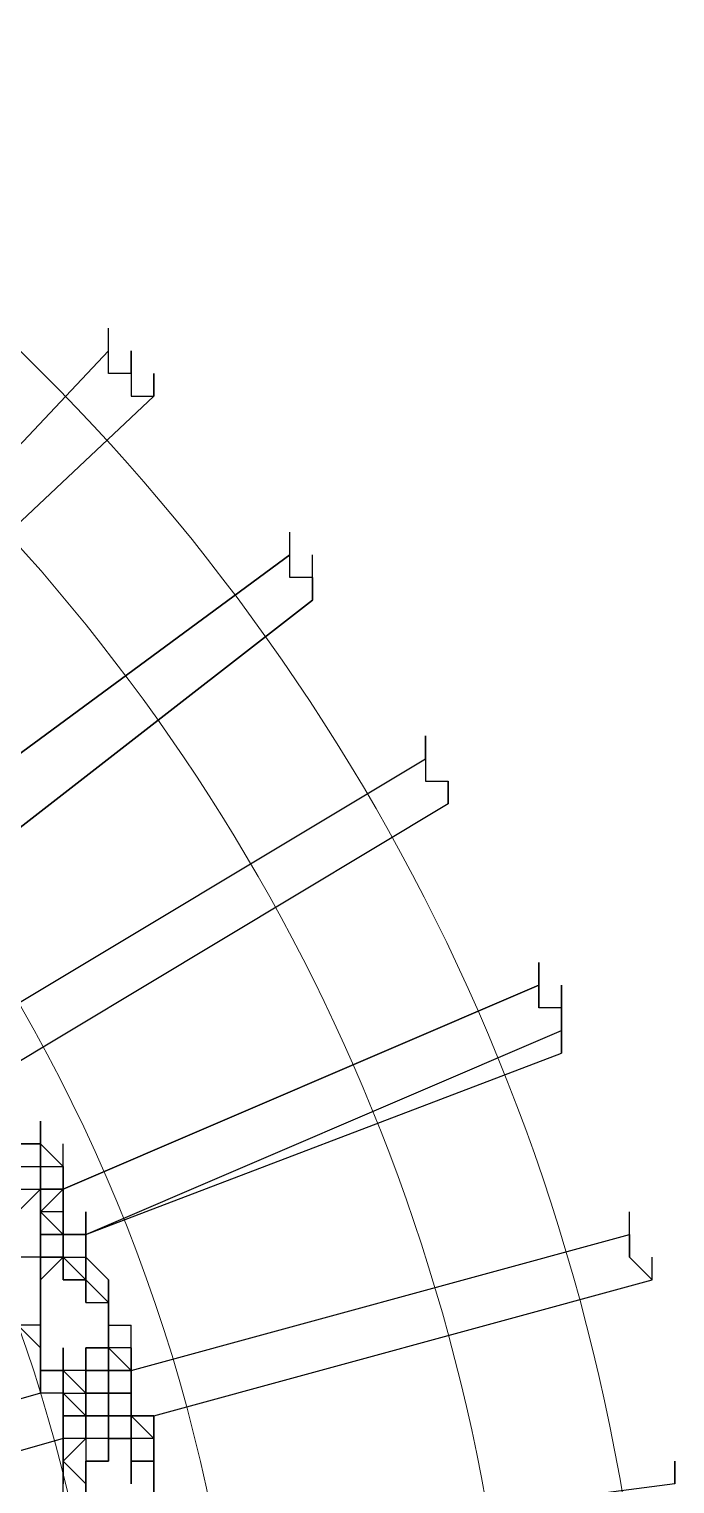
# Model space of a CAD drawing. Header units: inches. Extents: x 3324238 to 135265466, y -1036581 to 20094598.
# Drawn here: x 3353516.53 to 3353518.83, y -519253.2 to -519248.03 of the extents above; entities that cross this region are included whole.
import ezdxf

# ---------------------------------------------------------------- set-up
doc = ezdxf.new("R2010")
doc.units = ezdxf.units.IN
doc.header["$MEASUREMENT"] = 0
doc.layers.add('PDF_Geometry', color=7, linetype='Continuous')

msp = doc.modelspace()

# ---------------------------------------------------------------- linework, layer by layer
at = {"layer": 'PDF_Geometry', "color": 32, "lineweight": 13, "true_color": 0xdd6e00}
for points in [[(3353522.7765, -519332.0817), (3353522.7765, -519254.4915, 1.00015), (3353499.8943, -519254.4915)], [(3353517.2977, -519332.0817), (3353517.2977, -519254.4915, 1.002038), (3353505.3731, -519254.4915), (3353505.3731, -519332.0817)], [(3353516.8143, -519332.0817), (3353516.8143, -519254.4915, 1.000988), (3353505.8566, -519254.4915), (3353505.8566, -519332.0817)]]:
    msp.add_lwpolyline(points, format="xyb", dxfattribs=at)
at = {"layer": 'PDF_Geometry', "lineweight": 25}
for points in [[(3353516.8143, -519249.1738), (3353516.8143, -519249.0932)], [(3353515.5251, -519250.5435), (3353516.8143, -519249.1738), (3353515.5251, -519250.5435)], [(3353516.8948, -519249.2543), (3353516.8143, -519249.2543), (3353516.8143, -519249.1738)], [(3353516.8143, -519249.2544), (3353516.8143, -519249.1738)], [(3353516.8948, -519249.2544), (3353516.8948, -519249.1738), (3353516.8948, -519249.2544), (3353516.8948, -519249.3349)], [(3353516.8948, -519249.2543), (3353516.8948, -519249.1738)], [(3353516.8948, -519249.2544), (3353516.8948, -519249.1738)], [(3353516.8948, -519249.3349), (3353516.9754, -519249.3349), (3353516.9754, -519249.2544)], [(3353516.9754, -519249.2544), (3353516.9754, -519249.3349), (3353516.9754, -519249.2543)], [(3353515.5251, -519250.4629), (3353515.5251, -519250.5435), (3353515.5251, -519250.6241), (3353515.5251, -519250.5435), (3353515.5251, -519250.6241), (3353515.5251, -519250.7046), (3353515.5251, -519250.7852), (3353515.5251, -519250.7046), (3353515.5251, -519250.6241), (3353515.6057, -519250.6241), (3353515.6057, -519250.5435), (3353515.6057, -519250.6241), (3353515.6057, -519250.5435), (3353515.6057, -519250.6241), (3353516.9754, -519249.3349)], [(3353516.9754, -519249.3349), (3353515.6057, -519250.6241)], [(3353515.928, -519251.0269), (3353517.4588, -519249.8989), (3353517.4588, -519249.8184)], [(3353517.4588, -519249.8989), (3353517.4588, -519249.8184)], [(3353517.4588, -519249.8989), (3353517.4588, -519249.8184)], [(3353516.0891, -519251.1881), (3353517.5394, -519250.0601), (3353517.5394, -519249.9795), (3353517.4588, -519249.9795), (3353517.4588, -519249.8989), (3353515.928, -519251.0269)], [(3353517.5394, -519250.0601), (3353517.5394, -519249.9795), (3353517.5394, -519249.8989)], [(3353517.5394, -519249.9795), (3353517.5394, -519249.8989)], [(3353517.5394, -519250.0601), (3353516.0891, -519251.1881), (3353516.0891, -519251.1075)], [(3353516.3308, -519251.5909), (3353517.9423, -519250.6241), (3353517.9423, -519250.7046), (3353518.0228, -519250.7046), (3353518.0228, -519250.7852), (3353518.0228, -519250.7046)], [(3353518.0228, -519250.7852), (3353516.4114, -519251.7521), (3353516.4114, -519251.6715)], [(3353518.3451, -519251.4298), (3353518.3451, -519251.3492)], [(3353518.3451, -519251.4298), (3353518.3451, -519251.3492)], [(3353516.492, -519251.9938), (3353516.5726, -519251.9938), (3353516.5726, -519252.0743), (3353516.5726, -519251.9938), (3353516.5726, -519252.0743), (3353516.5726, -519251.9938), (3353516.5726, -519251.9132), (3353516.5726, -519251.9938), (3353516.5726, -519252.0743), (3353516.5726, -519251.9938), (3353516.6531, -519252.0743), (3353516.6531, -519252.1549), (3353516.6531, -519252.0743), (3353516.6531, -519252.1549), (3353516.6531, -519252.2355), (3353516.5726, -519252.2355), (3353516.5726, -519252.3161), (3353516.5726, -519252.3966), (3353516.5726, -519252.3161), (3353516.5726, -519252.3966), (3353516.5726, -519252.3161), (3353516.5726, -519252.3966), (3353516.5726, -519252.3161), (3353516.5726, -519252.2355), (3353516.6531, -519252.1549), (3353518.3451, -519251.4298), (3353516.6531, -519252.1549)], [(3353516.7337, -519252.2355), (3353516.7337, -519252.3161), (3353518.4257, -519251.5909), (3353518.4257, -519251.5103), (3353518.4257, -519251.5909), (3353518.4257, -519251.5103), (3353518.4257, -519251.4298), (3353518.4257, -519251.5103), (3353518.4257, -519251.5909), (3353518.4257, -519251.6715), (3353518.4257, -519251.5909), (3353518.4257, -519251.5103), (3353518.3451, -519251.5103)], [(3353518.4257, -519251.6715), (3353518.4257, -519251.5909)], [(3353516.7337, -519252.3966), (3353516.7337, -519252.3161), (3353518.4257, -519251.6715)], [(3353516.5726, -519251.9938), (3353516.5726, -519251.9132)], [(3353516.492, -519252.1549), (3353516.5726, -519252.1549), (3353516.5726, -519252.0743), (3353516.5726, -519252.1549), (3353516.5726, -519252.0743), (3353516.5726, -519252.1549), (3353516.5726, -519252.2355), (3353516.6531, -519252.3161), (3353516.6531, -519252.3966), (3353516.6531, -519252.3161), (3353516.6531, -519252.3966), (3353516.6531, -519252.3161), (3353516.6531, -519252.2355), (3353516.6531, -519252.1549), (3353516.5726, -519252.1549), (3353516.6531, -519252.1549), (3353516.6531, -519252.0743), (3353516.6531, -519251.9938)], [(3353516.492, -519252.0743), (3353516.5726, -519252.0743), (3353516.5726, -519252.1549), (3353516.5726, -519252.0743), (3353516.5726, -519251.9938), (3353516.5726, -519252.0743), (3353516.5726, -519251.9938), (3353516.492, -519251.9938)], [(3353516.5726, -519252.0743), (3353516.5726, -519251.9938)], [(3353516.5726, -519252.0743), (3353516.5726, -519251.9938)], [(3353516.5726, -519252.0743), (3353516.5726, -519251.9938)], [(3353516.5726, -519252.0743), (3353516.5726, -519251.9938)], [(3353516.5726, -519252.0743), (3353516.5726, -519251.9938)], [(3353516.5726, -519252.0743), (3353516.5726, -519251.9938)], [(3353516.5726, -519252.0743), (3353516.5726, -519251.9938)], [(3353516.5726, -519252.0743), (3353516.5726, -519251.9938)], [(3353516.5726, -519252.0743), (3353516.5726, -519251.9938)], [(3353516.5726, -519252.0743), (3353516.5726, -519251.9938)], [(3353516.492, -519252.2355), (3353516.5726, -519252.1549), (3353516.5726, -519252.0743), (3353516.5726, -519252.1549), (3353516.5726, -519252.0743), (3353516.6531, -519252.0743), (3353516.6531, -519252.1549), (3353516.6531, -519252.2355), (3353516.6531, -519252.3161), (3353516.6531, -519252.2355), (3353516.6531, -519252.3161), (3353516.6531, -519252.3966), (3353516.6531, -519252.3161), (3353516.6531, -519252.3966), (3353516.6531, -519252.3161), (3353516.6531, -519252.3966), (3353516.6531, -519252.3161), (3353516.6531, -519252.3966), (3353516.6531, -519252.3161), (3353516.6531, -519252.3966), (3353516.6531, -519252.3161), (3353516.6531, -519252.3966), (3353516.6531, -519252.3161), (3353516.6531, -519252.2355), (3353516.6531, -519252.3161), (3353516.6531, -519252.3966), (3353516.7337, -519252.3966), (3353516.7337, -519252.4772), (3353516.7337, -519252.3966), (3353516.7337, -519252.4772), (3353516.6531, -519252.3966), (3353516.6531, -519252.4772), (3353516.6531, -519252.3966), (3353516.5726, -519252.3966), (3353516.492, -519252.3966)], [(3353516.5726, -519252.0743), (3353516.5726, -519252.1549)], [(3353516.5726, -519252.1549), (3353516.5726, -519252.0743)], [(3353516.5726, -519252.1549), (3353516.5726, -519252.0743)], [(3353516.5726, -519252.1549), (3353516.5726, -519252.0744)], [(3353516.6531, -519252.1549), (3353516.6531, -519252.0743)], [(3353516.6531, -519252.1549), (3353516.6531, -519252.0743)], [(3353516.5726, -519252.1549), (3353516.5726, -519252.2355), (3353516.5726, -519252.1549), (3353516.5726, -519252.2355), (3353516.5726, -519252.3161), (3353516.5726, -519252.3966), (3353516.5726, -519252.3161), (3353516.5726, -519252.3966), (3353516.5726, -519252.3161), (3353516.6531, -519252.3161), (3353516.6531, -519252.3966), (3353516.6531, -519252.3161), (3353516.6531, -519252.3966), (3353516.5726, -519252.4772), (3353516.5726, -519252.3966), (3353516.5726, -519252.3161), (3353516.5726, -519252.3966), (3353516.5726, -519252.3161), (3353516.5726, -519252.3966), (3353516.5726, -519252.3161), (3353516.5726, -519252.3966), (3353516.5726, -519252.3161), (3353516.5726, -519252.3966), (3353516.5726, -519252.3161), (3353516.5726, -519252.2355), (3353516.5726, -519252.3161), (3353516.5726, -519252.3966), (3353516.5726, -519252.3161), (3353516.5726, -519252.3966), (3353516.5726, -519252.4772), (3353516.5726, -519252.5578), (3353516.5726, -519252.6384), (3353516.5726, -519252.7189), (3353516.5726, -519252.6384), (3353516.492, -519252.6384)], [(3353516.5726, -519252.2355), (3353516.5726, -519252.1549)], [(3353516.5726, -519252.3161), (3353516.5726, -519252.3966), (3353516.5726, -519252.3161), (3353516.5726, -519252.3966), (3353516.5726, -519252.3161), (3353516.5726, -519252.3966), (3353516.5726, -519252.3161), (3353516.6531, -519252.3161), (3353516.6531, -519252.2355), (3353516.6531, -519252.1549), (3353516.6531, -519252.2355), (3353516.6531, -519252.3161), (3353516.6531, -519252.3966), (3353516.6531, -519252.3161), (3353516.7337, -519252.3161), (3353516.7337, -519252.2355), (3353516.7337, -519252.3161), (3353516.7337, -519252.2355), (3353516.7337, -519252.3161), (3353516.7337, -519252.3966)], [(3353516.5726, -519252.2355), (3353516.5726, -519252.1549)], [(3353516.5726, -519252.2355), (3353516.5726, -519252.1549)], [(3353516.5726, -519252.2355), (3353516.5726, -519252.1549)], [(3353516.5726, -519252.2355), (3353516.5726, -519252.1549)], [(3353516.5726, -519252.2355), (3353516.5726, -519252.1549)], [(3353516.6531, -519252.2355), (3353516.6531, -519252.1549)], [(3353516.6531, -519252.2355), (3353516.6531, -519252.1549)], [(3353516.6531, -519252.3161), (3353516.6531, -519252.2355)], [(3353516.6531, -519252.3161), (3353516.6531, -519252.2355)], [(3353516.6531, -519252.3966), (3353516.6531, -519252.3161), (3353516.6531, -519252.2355)], [(3353516.6531, -519252.3161), (3353516.6531, -519252.2355)], [(3353516.6531, -519252.3161), (3353516.6531, -519252.2355)], [(3353516.6531, -519252.3966), (3353516.6531, -519252.3161), (3353516.6531, -519252.2355)], [(3353516.6531, -519252.3161), (3353516.6531, -519252.2355)], [(3353516.6531, -519252.3161), (3353516.6531, -519252.2355)], [(3353516.6531, -519252.3161), (3353516.6531, -519252.2355)], [(3353516.6531, -519252.3161), (3353516.6531, -519252.2355)], [(3353516.6531, -519252.3161), (3353516.6531, -519252.2355)], [(3353516.6531, -519252.3161), (3353516.6531, -519252.2355)], [(3353516.6531, -519252.3161), (3353516.6531, -519252.2355)], [(3353516.6531, -519252.3161), (3353516.6531, -519252.2355)], [(3353516.6531, -519252.3161), (3353516.6531, -519252.2355)], [(3353516.7337, -519252.3966), (3353516.7337, -519252.3161), (3353516.7337, -519252.2355)], [(3353516.7337, -519252.3161), (3353516.7337, -519252.2355)], [(3353518.6674, -519252.3161), (3353518.6674, -519252.2355)], [(3353518.6674, -519252.3966), (3353518.6674, -519252.3161), (3353518.6674, -519252.2355)], [(3353516.5726, -519252.3966), (3353516.5726, -519252.3161)], [(3353516.6531, -519252.3161), (3353516.5726, -519252.3161), (3353516.6531, -519252.3161)], [(3353516.5726, -519252.3966), (3353516.5726, -519252.3161)], [(3353516.5726, -519252.3966), (3353516.5726, -519252.3161)], [(3353516.5726, -519252.3966), (3353516.5726, -519252.3161)], [(3353516.6531, -519252.3966), (3353516.6531, -519252.3161)], [(3353516.6531, -519252.3161), (3353516.6531, -519252.3966)], [(3353516.6531, -519252.3161), (3353516.7337, -519252.3161), (3353516.6531, -519252.3161)], [(3353516.8143, -519252.5578), (3353516.8143, -519252.6384), (3353516.8143, -519252.5578), (3353516.8143, -519252.6384), (3353516.8143, -519252.7189), (3353516.8143, -519252.6384), (3353516.8143, -519252.7189), (3353516.8143, -519252.7995), (3353516.8143, -519252.7189), (3353516.8143, -519252.6384), (3353516.8143, -519252.7189), (3353516.8143, -519252.6384), (3353516.8143, -519252.7189), (3353516.8143, -519252.6384), (3353516.8143, -519252.5578), (3353516.8143, -519252.4772), (3353516.7337, -519252.3966), (3353516.7337, -519252.3161), (3353516.7337, -519252.3966), (3353516.7337, -519252.3161)], [(3353516.7337, -519252.3966), (3353516.7337, -519252.3161)], [(3353516.8143, -519252.7189), (3353516.8143, -519252.6384), (3353516.8143, -519252.5578), (3353516.7337, -519252.4772), (3353516.7337, -519252.3966), (3353516.7337, -519252.3161)], [(3353516.7337, -519252.3161), (3353516.7337, -519252.3966), (3353516.7337, -519252.3161)], [(3353516.8143, -519252.7995), (3353516.8143, -519252.8801), (3353516.8948, -519252.8801), (3353516.8948, -519252.7995), (3353518.6674, -519252.3161), (3353518.6674, -519252.3966), (3353518.748, -519252.4772), (3353518.748, -519252.3966)], [(3353516.5726, -519252.7189), (3353516.5726, -519252.6384), (3353516.5726, -519252.5578), (3353516.5726, -519252.4772), (3353516.5726, -519252.3966)], [(3353516.6531, -519252.3966), (3353516.5726, -519252.3966), (3353516.6531, -519252.3966)], [(3353516.6531, -519252.8801), (3353516.7337, -519252.9606), (3353516.6531, -519252.9606), (3353516.7337, -519252.9606), (3353516.7337, -519252.8801), (3353516.7337, -519252.7995), (3353516.7337, -519252.7189), (3353516.8143, -519252.7189), (3353516.8143, -519252.6384), (3353516.8143, -519252.5578), (3353516.7337, -519252.4772), (3353516.6531, -519252.4772), (3353516.7337, -519252.4772), (3353516.7337, -519252.3966), (3353516.7337, -519252.4772), (3353516.7337, -519252.3966), (3353516.7337, -519252.4772), (3353516.7337, -519252.3966)], [(3353516.6531, -519252.7189), (3353516.6531, -519252.7995), (3353516.6531, -519252.7189), (3353516.6531, -519252.7995), (3353516.6531, -519252.8801), (3353516.6531, -519252.9606), (3353516.6531, -519252.8801), (3353516.7337, -519252.8801), (3353516.7337, -519252.7995), (3353516.7337, -519252.7189), (3353516.7337, -519252.7995), (3353516.7337, -519252.7189), (3353516.7337, -519252.7995), (3353516.6531, -519252.7995), (3353516.5726, -519252.7995), (3353516.5726, -519252.7189), (3353516.5726, -519252.6384), (3353516.5726, -519252.7189), (3353516.5726, -519252.7995), (3353516.5726, -519252.7189), (3353516.5726, -519252.7995), (3353516.5726, -519252.7189), (3353516.5726, -519252.6384), (3353516.5726, -519252.5578), (3353516.5726, -519252.6384), (3353516.5726, -519252.5578), (3353516.5726, -519252.4772), (3353516.5726, -519252.5578), (3353516.5726, -519252.6384), (3353516.5726, -519252.7189), (3353516.5726, -519252.7995), (3353516.5726, -519252.7189), (3353516.5726, -519252.6383)], [(3353516.5726, -519252.5578), (3353516.5726, -519252.4772)], [(3353516.5726, -519252.5578), (3353516.5726, -519252.4772)], [(3353516.7337, -519252.5578), (3353516.7337, -519252.4772), (3353516.7337, -519252.5578), (3353516.8143, -519252.5578), (3353516.8143, -519252.4772), (3353516.8143, -519252.5578), (3353516.8143, -519252.6384), (3353516.8143, -519252.7189), (3353516.8143, -519252.6384), (3353516.8143, -519252.5578), (3353516.8143, -519252.6384), (3353516.8143, -519252.7189), (3353516.7337, -519252.7189), (3353516.7337, -519252.7995), (3353516.8143, -519252.7995), (3353516.8948, -519252.7995), (3353516.8143, -519252.7995), (3353516.8143, -519252.7189), (3353516.8143, -519252.7995), (3353516.8143, -519252.7189), (3353516.8143, -519252.6383)], [(3353516.7337, -519252.5578), (3353516.7337, -519252.4772)], [(3353516.8143, -519252.4772), (3353516.8143, -519252.5578), (3353516.8143, -519252.6384), (3353516.8143, -519252.7189), (3353516.8143, -519252.6384), (3353516.8143, -519252.5578), (3353516.8143, -519252.6384), (3353516.8143, -519252.7189), (3353516.8143, -519252.6384)], [(3353516.8143, -519252.5578), (3353516.8143, -519252.4772)], [(3353516.8948, -519252.8801), (3353516.8948, -519252.9606), (3353516.9754, -519252.9606), (3353518.748, -519252.4772)], [(3353516.5726, -519252.6383), (3353516.5726, -519252.5578)], [(3353516.8143, -519252.6383), (3353516.8143, -519252.5578)], [(3353516.8143, -519252.7189), (3353516.8143, -519252.6384), (3353516.8143, -519252.5578)], [(3353516.8143, -519252.7189), (3353516.8143, -519252.6383), (3353516.8143, -519252.5578)], [(3353516.492, -519252.6384), (3353516.5726, -519252.7189), (3353516.5726, -519252.7995), (3353516.5726, -519252.8801), (3353514.8806, -519253.3635)], [(3353516.5726, -519252.7189), (3353516.5726, -519252.6383)], [(3353516.5726, -519252.7189), (3353516.5726, -519252.6383)], [(3353516.5726, -519252.7189), (3353516.5726, -519252.6383)], [(3353516.5726, -519252.7189), (3353516.5726, -519252.6384), (3353516.5726, -519252.7189)], [(3353516.8143, -519252.7189), (3353516.8143, -519252.6383)], [(3353516.8143, -519252.7189), (3353516.8143, -519252.6384), (3353516.8948, -519252.6384)], [(3353516.8143, -519252.7189), (3353516.8143, -519252.6384)], [(3353516.8143, -519252.7189), (3353516.8143, -519252.6384)], [(3353516.8143, -519252.7189), (3353516.8143, -519252.6384)], [(3353516.8948, -519252.7189), (3353516.8948, -519252.6384)], [(3353516.8948, -519252.7189), (3353516.8948, -519252.6384)], [(3353516.8948, -519252.7189), (3353516.8948, -519252.6384)], [(3353516.5726, -519252.7995), (3353516.5726, -519252.7189)], [(3353516.5726, -519252.7995), (3353516.5726, -519252.7189)], [(3353516.5726, -519252.7995), (3353516.5726, -519252.7189)], [(3353516.5726, -519252.7189), (3353516.5726, -519252.7995), (3353516.5726, -519252.7189)], [(3353516.5726, -519252.7995), (3353516.5726, -519252.7189)], [(3353516.5726, -519252.7189), (3353516.5726, -519252.7995)], [(3353516.5726, -519252.7995), (3353516.5726, -519252.7189)], [(3353516.5726, -519252.7995), (3353516.5726, -519252.7189)], [(3353516.5726, -519252.7995), (3353516.5726, -519252.7189)], [(3353516.6531, -519253.0412), (3353516.6531, -519253.1218), (3353516.7337, -519253.0412), (3353516.7337, -519252.9606), (3353516.7337, -519253.0412), (3353516.7337, -519252.9606), (3353516.7337, -519253.0412), (3353516.7337, -519252.9606), (3353516.7337, -519252.8801), (3353516.7337, -519252.7995), (3353516.7337, -519252.8801), (3353516.7337, -519252.7995), (3353516.7337, -519252.8801), (3353516.7337, -519252.7995), (3353516.7337, -519252.8801), (3353516.7337, -519252.7995), (3353516.7337, -519252.7189), (3353516.7337, -519252.7995), (3353516.8143, -519252.7995), (3353516.8143, -519252.7189), (3353516.8948, -519252.7995), (3353516.8143, -519252.7995), (3353516.8143, -519252.8801), (3353516.8143, -519252.9606), (3353516.8948, -519252.9606), (3353516.8948, -519252.8801), (3353516.8948, -519252.9606), (3353516.8948, -519252.8801), (3353516.8948, -519252.9606), (3353516.9754, -519253.0412), (3353516.9754, -519252.9606), (3353516.8948, -519252.9606), (3353516.8143, -519252.9606), (3353516.8143, -519253.0412), (3353516.8143, -519252.9606), (3353516.8143, -519253.0412), (3353516.8143, -519252.9606), (3353516.7337, -519252.9606), (3353516.8143, -519252.9606), (3353516.8143, -519252.8801), (3353516.8143, -519252.9606), (3353516.8143, -519253.0412), (3353516.7337, -519253.0412), (3353516.7337, -519252.9606), (3353516.7337, -519253.0412)], [(3353516.7337, -519252.9606), (3353516.7337, -519252.8801), (3353516.7337, -519252.7995), (3353516.8143, -519252.7995), (3353516.8143, -519252.7189), (3353516.8143, -519252.7995), (3353516.7337, -519252.7995), (3353516.7337, -519252.8801), (3353516.7337, -519252.9606), (3353516.7337, -519253.0412), (3353516.7337, -519252.9606), (3353516.7337, -519252.8801), (3353516.7337, -519252.9606), (3353516.7337, -519252.8801), (3353516.7337, -519252.7995), (3353516.7337, -519252.8801), (3353516.7337, -519252.9606), (3353516.7337, -519252.8801), (3353516.7337, -519252.7995), (3353516.7337, -519252.8801), (3353516.7337, -519252.7995), (3353516.7337, -519252.8801), (3353516.7337, -519252.9606), (3353516.7337, -519253.0412), (3353516.7337, -519253.1218), (3353516.7337, -519253.2024)], [(3353516.7337, -519252.7995), (3353516.7337, -519252.7189)], [(3353516.7337, -519252.8801), (3353516.7337, -519252.7995), (3353516.7337, -519252.7189)], [(3353516.7337, -519252.7995), (3353516.7337, -519252.7189)], [(3353516.7337, -519252.7995), (3353516.7337, -519252.7189)], [(3353516.8948, -519252.7189), (3353516.8143, -519252.7189)], [(3353516.8948, -519252.7995), (3353516.8948, -519252.7189), (3353516.8948, -519252.7995)], [(3353516.8948, -519252.7995), (3353516.8948, -519252.7189)], [(3353516.8948, -519252.7995), (3353516.8948, -519252.7189)], [(3353516.8948, -519252.7995), (3353516.8948, -519252.7189)], [(3353516.8948, -519252.7995), (3353516.8948, -519252.7189)], [(3353516.8948, -519252.7995), (3353516.8948, -519252.7189)], [(3353516.8948, -519252.7995), (3353516.8948, -519252.7189)], [(3353516.8948, -519252.7995), (3353516.8948, -519252.7189)], [(3353516.8948, -519252.7995), (3353516.8948, -519252.7189)], [(3353516.8143, -519253.3635), (3353516.8143, -519253.4441), (3353516.8143, -519253.5246), (3353516.8143, -519253.4441), (3353516.8143, -519253.3635), (3353516.8143, -519253.4441), (3353516.8143, -519253.5246), (3353516.8143, -519253.4441), (3353516.7337, -519253.4441), (3353516.7337, -519253.5246), (3353516.7337, -519253.4441), (3353516.7337, -519253.3635), (3353516.7337, -519253.2829), (3353516.6531, -519253.2829), (3353516.6531, -519253.2024), (3353516.6531, -519253.1218), (3353516.6531, -519253.0412), (3353516.6531, -519252.9606), (3353516.6531, -519253.0412), (3353516.6531, -519252.9606), (3353516.6531, -519252.8801), (3353516.6531, -519252.7995), (3353516.6531, -519252.8801), (3353516.5726, -519252.8801)], [(3353516.5726, -519252.7995), (3353516.6531, -519252.7995)], [(3353516.8948, -519253.2024), (3353516.8948, -519253.1218), (3353516.8948, -519253.2024), (3353516.8948, -519253.1218), (3353516.8948, -519253.0412), (3353516.8948, -519252.9606), (3353516.8948, -519253.0412), (3353516.8948, -519253.1218), (3353516.8948, -519253.0412), (3353516.8948, -519252.9606), (3353516.8948, -519252.8801), (3353516.8143, -519252.8801), (3353516.7337, -519252.8801), (3353516.6531, -519252.7995), (3353516.6531, -519252.8801), (3353516.6531, -519252.7995), (3353516.6531, -519252.8801), (3353516.6531, -519252.7995), (3353516.6531, -519252.8801), (3353516.6531, -519252.7995), (3353516.6531, -519252.8801), (3353516.6531, -519252.7995), (3353516.7337, -519252.8801), (3353516.7337, -519252.9606), (3353516.7337, -519253.0412), (3353516.7337, -519252.9606), (3353516.7337, -519253.0412), (3353516.7337, -519253.1218)], [(3353516.6531, -519252.8801), (3353516.6531, -519252.7995)], [(3353516.7337, -519252.8801), (3353516.7337, -519252.7995)], [(3353516.8143, -519252.8801), (3353516.8143, -519252.7995)], [(3353516.8143, -519252.8801), (3353516.8143, -519252.7995)], [(3353516.8143, -519252.8801), (3353516.8143, -519252.7995)], [(3353516.8143, -519252.8801), (3353516.8143, -519252.7995)], [(3353516.8143, -519252.8801), (3353516.8143, -519252.7995)], [(3353516.8143, -519252.8801), (3353516.8143, -519252.7995)], [(3353516.8143, -519252.8801), (3353516.8143, -519252.7995)], [(3353516.8948, -519252.8801), (3353516.8948, -519252.7995)], [(3353516.8948, -519252.7995), (3353516.8948, -519252.8801)], [(3353516.7337, -519252.9606), (3353516.7337, -519252.8801)], [(3353516.8143, -519253.0412), (3353516.8143, -519252.9606), (3353516.8143, -519252.8801)], [(3353516.8143, -519252.9606), (3353516.8143, -519252.8801)], [(3353516.8143, -519252.8801), (3353516.8143, -519252.9606)], [(3353516.8143, -519252.9606), (3353516.8143, -519252.8801)], [(3353516.8948, -519253.0412), (3353516.8948, -519252.9606), (3353516.8948, -519252.8801)], [(3353516.6531, -519252.9606), (3353516.6531, -519253.0412), (3353514.9611, -519253.5246)], [(3353516.7337, -519252.9606), (3353516.7337, -519253.0412), (3353516.6531, -519253.0412), (3353516.6531, -519253.1218), (3353516.7337, -519253.2024), (3353516.7337, -519253.2829), (3353516.7337, -519253.3635), (3353516.8143, -519253.3635), (3353516.8143, -519253.4441), (3353516.8143, -519253.5246), (3353516.8143, -519253.6052), (3353516.8143, -519253.5246), (3353516.8143, -519253.6052), (3353516.8143, -519253.5246), (3353516.8143, -519253.6052), (3353516.8143, -519253.6858), (3353516.8143, -519253.6052), (3353516.8143, -519253.6858), (3353516.8143, -519253.6052), (3353516.8143, -519253.6858), (3353516.8143, -519253.6052), (3353516.8143, -519253.5246)], [(3353516.8143, -519253.0412), (3353516.8143, -519252.9606)], [(3353516.8143, -519253.0412), (3353516.8143, -519252.9606), (3353516.8143, -519253.0412)], [(3353516.8143, -519253.0412), (3353516.8143, -519252.9606)], [(3353516.9754, -519253.2024), (3353516.9754, -519253.1218), (3353516.8948, -519253.1218), (3353516.8948, -519253.0412), (3353516.8948, -519252.9606)], [(3353516.8948, -519253.0412), (3353516.8948, -519252.9606)], [(3353516.7337, -519253.0412), (3353516.7337, -519253.1218), (3353516.8143, -519253.1218)], [(3353516.8948, -519253.1218), (3353516.8948, -519253.0412)], [(3353516.8948, -519253.1218), (3353516.8948, -519253.0412), (3353516.8948, -519253.1218)], [(3353516.8143, -519253.3635), (3353516.8143, -519253.4441), (3353516.7337, -519253.3635), (3353516.7337, -519253.2829), (3353516.7337, -519253.2024), (3353516.7337, -519253.2829), (3353516.7337, -519253.2024), (3353516.7337, -519253.2829), (3353516.7337, -519253.3635), (3353516.7337, -519253.2829), (3353516.7337, -519253.3635), (3353516.7337, -519253.4441), (3353516.7337, -519253.3635), (3353516.7337, -519253.2829), (3353516.7337, -519253.2024), (3353516.7337, -519253.2829), (3353516.7337, -519253.2024), (3353516.7337, -519253.1218), (3353516.7337, -519253.2024), (3353516.6531, -519253.1218), (3353516.6531, -519253.2024)], [(3353516.8143, -519253.1218), (3353516.7337, -519253.1218)], [(3353518.8286, -519253.1218), (3353518.8286, -519253.2024), (3353518.8286, -519253.1218), (3353518.8286, -519253.2024), (3353516.9754, -519253.4441), (3353516.9754, -519253.5246), (3353516.9754, -519253.4441)], [(3353516.9754, -519253.3635), (3353516.9754, -519253.2829), (3353516.9754, -519253.2023), (3353516.9754, -519253.1218)]]:
    msp.add_lwpolyline(points, dxfattribs=at)
for points in [[(3353517.5394, -519249.9795), (3353517.5394, -519250.0601)], [(3353517.9423, -519250.5435), (3353517.9423, -519250.6241)], [(3353518.3451, -519251.3492), (3353518.3451, -519251.4298), (3353518.3451, -519251.5103), (3353518.3451, -519251.4298)], [(3353518.4257, -519251.5104), (3353518.4257, -519251.5909)], [(3353516.5726, -519251.9132), (3353516.5726, -519251.9938)], [(3353516.6531, -519252.0743), (3353516.6531, -519252.1549)], [(3353516.6531, -519252.0743), (3353516.6531, -519252.1549)], [(3353516.5726, -519252.1549), (3353516.5726, -519252.2355)], [(3353516.5726, -519252.3161), (3353516.5726, -519252.3966)], [(3353516.7337, -519252.3966), (3353516.7337, -519252.4772)], [(3353516.5726, -519252.6384), (3353516.5726, -519252.7189), (3353516.5726, -519252.6384), (3353516.5726, -519252.7189), (3353516.5726, -519252.6384), (3353516.5726, -519252.5578), (3353516.5726, -519252.6384), (3353516.5726, -519252.5578)], [(3353516.8143, -519252.5578), (3353516.8143, -519252.6384)], [(3353516.5726, -519252.7995), (3353516.5726, -519252.7189), (3353516.5726, -519252.7995), (3353516.5726, -519252.8801)], [(3353516.5726, -519252.7995), (3353516.5726, -519252.7189)], [(3353516.7337, -519252.7995), (3353516.7337, -519252.8801)], [(3353516.7337, -519252.7995), (3353516.7337, -519252.8801), (3353516.8143, -519252.8801), (3353516.8143, -519252.9606), (3353516.8143, -519253.0412), (3353516.8143, -519252.9606), (3353516.8143, -519253.0412), (3353516.8143, -519252.9606), (3353516.7337, -519252.9606), (3353516.7337, -519252.8801)], [(3353516.8143, -519252.9606), (3353516.8143, -519253.0412), (3353516.8143, -519252.9606), (3353516.8143, -519253.0412), (3353516.8143, -519252.9606), (3353516.8143, -519252.8801), (3353516.8143, -519252.9606), (3353516.8143, -519253.0412), (3353516.8143, -519253.1218), (3353516.8143, -519253.0412), (3353516.8143, -519252.9606), (3353516.8143, -519252.8801), (3353516.8143, -519252.9606), (3353516.8143, -519253.0412), (3353516.8143, -519252.9606), (3353516.8143, -519252.8801), (3353516.8143, -519252.7995), (3353516.8143, -519252.8801)], [(3353516.8143, -519252.8801), (3353516.8143, -519252.7995)], [(3353516.8143, -519252.9606), (3353516.8143, -519253.0412)], [(3353516.8143, -519252.9606), (3353516.8143, -519253.0412)], [(3353516.9754, -519252.9606), (3353516.9754, -519253.0412), (3353516.9754, -519253.1218), (3353516.9754, -519253.2024), (3353516.9754, -519253.2829), (3353516.9754, -519253.3635), (3353516.9754, -519253.2829), (3353516.9754, -519253.2024), (3353516.9754, -519253.1218), (3353516.9754, -519253.0412), (3353516.8948, -519253.0412), (3353516.8948, -519253.1218), (3353516.9754, -519253.1218), (3353516.8948, -519253.1218), (3353516.9754, -519253.1218), (3353516.9754, -519253.0412), (3353516.9754, -519253.1218), (3353516.9754, -519253.0412)], [(3353516.8948, -519253.0412), (3353516.8143, -519253.0412)], [(3353516.7337, -519253.1218), (3353516.7337, -519253.2024)]]:
    msp.add_lwpolyline(points, close=True, dxfattribs=at)
at = {"layer": 'PDF_Geometry', "color": 32, "lineweight": 13, "true_color": 0xdd6e00}
for centre, radius, start, end in [((3353511.3354, -519254.4835), 11.9246, 359.96181, 180.03819), ((3353511.3354, -519254.4915), 7.4126, 0, 180), ((3353511.3354, -519254.4915), 6.9291, 0, 180)]:
    msp.add_arc(centre, radius, start, end, dxfattribs=at)

doc.saveas('drawing.dxf')
